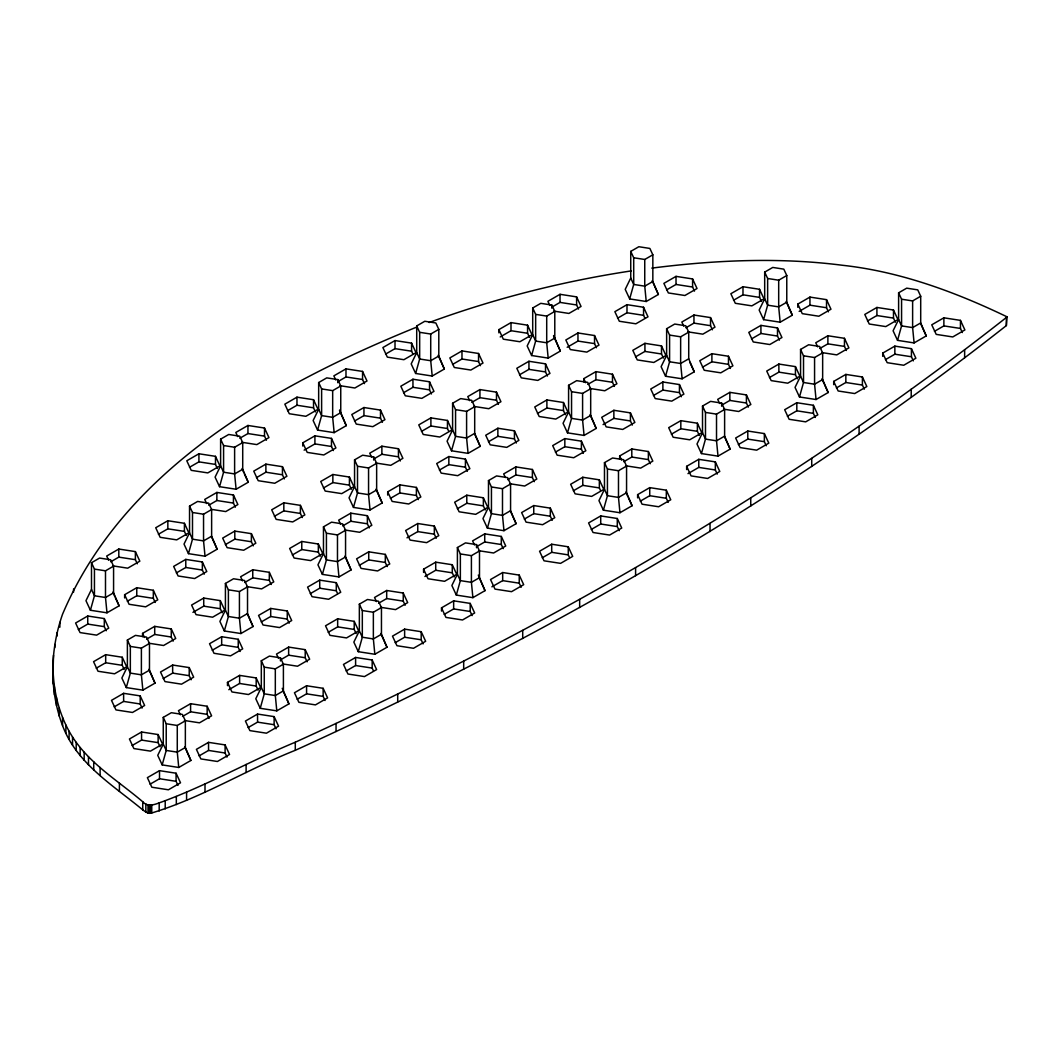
<?xml version="1.0" encoding="UTF-8"?>
<svg xmlns="http://www.w3.org/2000/svg" width="1060" height="1060" viewBox="0 0 1060 1060"><rect width="100%" height="100%" fill="white"/><g stroke="black" fill="none" stroke-linecap="round" stroke-linejoin="round"><path stroke-width="1.5" d="M651.807 268.114C714.93 260.084 779.06 257.143 842.356 265.265C900.019 271.546 954.994 291.831 1007 316.808L1006.364 325.579C788.706 496.849 547.079 635.814 295.29 750.308C246.808 769.573 201.811 797.809 151.752 812.967C148.334 814.239 145.352 811.748 142.755 809.866C113.208 785.354 76.625 763.505 62.566 725.61C49.105 690.153 50.085 649.939 62.5 614.336C124.139 468.745 274.752 384.992 414.394 328.03L417.349 326.93M53 673.471L53.504 655.226M90.405 610.255L94.446 595.786L94.446 569.101L91.491 562.727L99.574 558.063L110.624 559.773L113.579 566.146L113.579 592.832L119.104 605.817L106.98 612.812L90.405 610.255L85.966 600.689L91.491 589.413L91.491 562.727M126.299 687.582L130.34 673.113L130.34 646.428L127.385 640.054L135.468 635.377L146.518 637.087L149.473 643.473L149.473 670.158L154.999 683.144L142.861 690.139L126.299 687.582L121.86 678.016L127.385 666.74L127.385 640.054M188.455 553.651L192.496 539.182L192.496 512.497L189.541 506.124L197.624 501.446L208.674 503.156L211.629 509.542L211.629 536.227L217.154 549.212L205.031 556.208L188.455 553.651L184.016 544.085L189.541 532.809L189.541 506.124M219.539 486.686L223.581 472.217L223.581 445.531L220.612 439.158L228.708 434.481L239.745 436.19L242.714 442.576L242.714 469.262L248.239 482.247L236.102 489.243L219.539 486.686L215.087 477.119L220.612 465.843L220.612 439.158M162.18 764.909L166.221 750.44L166.221 723.755L163.266 717.381L171.349 712.704L182.399 714.413L185.354 720.8L185.354 747.486L190.88 760.471L178.756 767.466L162.18 764.909L157.741 755.343L163.266 744.067L163.266 717.381M224.336 630.978L228.39 616.509L228.39 589.824L225.422 583.45L233.518 578.773L244.555 580.482L247.523 586.869L247.523 613.554L253.035 626.539L240.911 633.535L224.336 630.978L219.897 621.412L225.422 610.136L225.422 583.45M317.576 430.082L321.617 415.613L321.617 388.927L318.662 382.554L326.745 377.877L337.796 379.586L340.75 385.973L340.75 412.658L346.275 425.643L334.152 432.639L317.576 430.082L313.137 420.515L318.662 409.24L318.662 382.554M260.23 708.305L264.271 693.836L264.271 667.151L261.316 660.777L269.399 656.1L280.45 657.809L283.404 664.196L283.404 690.881L288.93 703.866L276.793 710.862L260.23 708.305L255.791 698.739L261.316 687.463L261.316 660.777M322.386 574.374L326.427 559.905L326.427 533.22L323.472 526.846L331.555 522.169L342.605 523.879L345.56 530.252L345.56 556.95L351.085 569.922L338.962 576.932L322.386 574.374L317.947 564.808L323.472 553.532L323.472 526.846M353.47 507.409L357.511 492.94L357.511 466.254L354.557 459.868L362.639 455.204L373.69 456.913L376.644 463.286L376.644 489.972L382.17 502.957L370.033 509.966L353.47 507.409L349.031 497.842L354.557 486.567L354.557 459.868M415.626 373.464L419.667 359.009L419.667 332.323L416.712 325.937L424.795 321.273L435.845 322.982L438.8 329.355L438.8 356.041L444.325 369.026L432.202 376.035L415.626 373.464L411.187 363.898L416.712 352.622L416.712 325.937M358.28 651.688L362.321 637.232L362.321 610.547L359.353 604.16L367.449 599.496L378.486 601.206L381.454 607.579L381.454 634.264L386.979 647.249L374.842 654.258L358.28 651.688L353.841 642.121L359.353 630.846L359.353 604.16M451.507 450.792L455.561 436.336L455.561 409.65L452.593 403.264L460.689 398.6L471.726 400.309L474.694 406.682L474.694 433.368L480.207 446.353L468.083 453.362L451.507 450.792L447.068 441.225L452.593 429.949L452.593 403.264M456.317 595.084L460.358 580.628L460.358 553.943L457.403 547.556L465.486 542.892L476.536 544.601L479.491 550.975L479.491 577.66L485.016 590.645L472.892 597.654L456.317 595.084L451.878 585.517L457.403 574.242L457.403 547.556M531.616 355.524L535.658 341.068L535.658 314.383L532.703 307.996L540.785 303.332L551.836 305.041L554.791 311.415L554.791 338.1L560.316 351.085L548.179 358.094L531.616 355.524L527.178 345.958L532.703 334.682L532.703 307.996M487.401 528.118L491.442 513.663L491.442 486.977L488.488 480.591L496.57 475.927L507.621 477.636L510.575 484.009L510.575 510.695L516.101 523.68L503.964 530.689L487.401 528.118L482.962 518.552L488.488 507.276L488.488 480.591M567.497 432.851L571.552 418.382L571.552 391.697L568.584 385.323L576.667 380.659L587.717 382.368L590.685 388.742L590.685 415.427L596.197 428.412L584.073 435.421L567.497 432.851L563.059 423.284L568.584 412.009L568.584 385.323M629.667 298.92L633.708 284.451L633.708 257.765L630.74 251.392L638.835 246.728L649.873 248.438L652.841 254.811L652.841 281.496L658.366 294.481L646.229 301.49L629.667 298.92L625.215 289.353L630.74 278.078L630.74 251.392M603.392 510.178L607.433 495.709L607.433 469.024L604.478 462.65L612.561 457.986L623.611 459.695L626.566 466.069L626.566 492.754L632.091 505.739L619.954 512.735L603.392 510.178L598.953 500.611L604.478 489.336L604.478 462.65M665.548 376.247L669.589 361.778L669.589 335.092L666.634 328.719L674.716 324.055L685.767 325.764L688.722 332.138L688.722 358.823L694.247 371.808L682.123 378.804L665.548 376.247L661.109 366.68L666.634 355.405L666.634 328.719M701.442 453.574L705.483 439.105L705.483 412.419L702.515 406.046L710.611 401.369L721.648 403.078L724.616 409.465L724.616 436.15L730.141 449.135L718.004 456.131L701.442 453.574L696.99 444.007L702.515 432.732L702.515 406.046M763.597 319.643L767.639 305.174L767.639 278.488L764.684 272.115L772.767 267.438L783.817 269.147L786.772 275.534L786.772 302.219L792.297 315.204L780.16 322.2L763.597 319.643L759.159 310.077L764.684 298.801L764.684 272.115M799.478 396.97L803.52 382.501L803.52 355.816L800.565 349.442L808.647 344.765L819.698 346.474L822.653 352.861L822.653 379.546L828.178 392.531L816.054 399.527L799.478 396.97L795.04 387.404L800.565 376.128L800.565 349.442M897.529 340.353L901.57 325.897L901.57 299.212L898.615 292.825L906.697 288.161L917.748 289.87L920.703 296.243L920.703 322.929L926.228 335.914L914.091 342.923L897.529 340.353L893.09 330.786L898.615 319.51L898.615 292.825M53 665.375C52.987 690.365 59.068 715.792 72.544 737.018C90.034 764.18 118.667 781.22 142.755 801.771C147.194 807.018 153.753 804.938 159.185 802.897C205.958 786.03 249.405 761.252 295.29 742.225C547.079 627.719 788.706 488.766 1006.364 317.496L1007 316.808M198.922 453.773L186.785 460.782L191.224 470.349L207.8 472.906L219.923 465.897L215.485 456.33L198.922 453.773L198.922 461.855L189.488 467.301M241.76 442.272L256.825 444.604L268.948 437.594L264.51 428.028L247.947 425.471L235.81 432.467L237.718 436.574M296.972 397.169L284.835 404.165L289.274 413.731L305.85 416.302L317.974 409.292L313.535 399.726L296.972 397.169L296.972 405.251L287.538 410.697M339.809 385.668L354.875 388L366.999 380.99L362.56 371.424L345.984 368.867L333.86 375.863L335.768 379.97M395.009 340.565L382.885 347.561L387.324 357.127L403.886 359.698L416.024 352.688L411.585 343.122L395.009 340.565L395.009 348.647L385.575 354.093M239.852 438.231L247.947 433.553L264.51 436.124L266.418 440.218M337.901 381.613L345.984 376.949L362.56 379.507L364.468 383.614M223.581 445.531L234.618 447.24L242.714 442.576M321.617 388.927L332.668 390.636L340.75 385.973M419.667 332.323L430.718 334.032L438.8 329.355M242.714 469.262L234.618 473.926L223.581 472.217L220.612 465.843M438.8 356.041L430.718 360.718L419.667 359.009L416.712 352.622M112.638 565.841L127.703 568.173L139.827 561.177L135.388 551.611L118.813 549.04L106.689 556.049L108.597 560.144M167.838 520.738L155.714 527.747L160.153 537.314L176.715 539.871L188.852 532.862L184.413 523.295L167.838 520.738L167.838 528.821L158.404 534.267M212.185 509.476L225.74 511.569L237.877 504.56L233.439 494.993L216.863 492.436L204.739 499.432L206.634 503.54M265.888 464.134L253.751 471.13L258.203 480.697L274.765 483.267L286.902 476.258L282.45 466.692L265.888 464.134L265.888 472.217L256.454 477.662M302.776 442.828L314.913 435.832L331.475 438.389L335.914 447.956L323.79 454.965L307.214 452.395L302.776 442.828L302.776 446.061M363.938 407.53L351.801 414.526L356.24 424.093L372.815 426.663L384.939 419.654L380.5 410.087L363.938 407.53L363.938 415.613L354.504 421.058M412.95 379.228L400.826 386.224L405.264 395.791L421.84 398.361L433.964 391.352L429.525 381.785L412.95 379.228L412.95 387.311L403.516 392.757M461.975 350.913L449.851 357.922L454.289 367.489L470.852 370.046L482.989 363.05L478.55 353.483L461.975 350.913L461.975 359.009L452.541 364.454M498.876 329.62L511 322.611L527.575 325.181L532.014 334.748L519.877 341.744L503.315 339.187L498.876 329.62L498.876 332.853M553.837 311.11L568.902 313.442L581.039 306.446L576.6 296.88L560.024 294.309L547.901 301.318L549.795 305.412M110.73 561.8L118.813 557.123L135.388 559.693L137.297 563.788M208.78 505.196L216.863 500.519L233.439 503.089L235.333 507.183M304.127 450.142L314.913 443.915L331.475 446.485L333.383 450.579M500.214 336.934L511 330.707L527.575 333.264L529.47 337.371M551.942 307.069L560.024 302.405L576.6 304.962L578.495 309.07M94.446 569.101L105.496 570.81L113.579 566.146M192.496 512.497L203.547 514.206L211.629 509.542M535.658 314.383L546.708 316.079L554.791 311.415M633.708 257.765L644.745 259.475L652.841 254.811M113.579 592.832L105.496 597.495L94.446 595.786L91.491 589.413M211.629 536.227L203.547 540.892L192.496 539.182L189.541 532.809M652.841 281.496L644.745 286.16L633.708 284.451L630.74 278.078M87.742 616.006L75.605 623.015L80.043 632.582L96.619 635.139L108.743 628.143L104.304 618.576L87.742 616.006L87.742 624.088L78.308 629.547M124.629 594.713L136.767 587.704L153.329 590.274L157.768 599.841L145.644 606.837L129.068 604.279L124.629 594.713L124.629 597.946M185.778 559.402L173.654 566.411L178.093 575.977L194.669 578.535L206.793 571.525L202.354 561.959L185.778 559.402L185.778 567.484L176.344 572.93M234.803 531.1L222.679 538.096L227.118 547.662L243.681 550.233L255.818 543.224L251.379 533.657L234.803 531.1L234.803 539.182L225.369 544.628M283.828 502.798L271.704 509.794L276.143 519.36L292.706 521.931L304.843 514.922L300.404 505.355L283.828 502.798L283.828 510.88L274.394 516.326M332.853 474.496L320.729 481.492L325.168 491.058L341.731 493.629L353.868 486.619L349.429 477.053L332.853 474.496L332.853 482.578L323.419 488.024M375.691 462.995L390.756 465.327L402.893 458.317L398.441 448.751L381.878 446.194L369.741 453.19L371.649 457.297M430.903 417.892L418.766 424.888L423.205 434.454L439.781 437.025L451.904 430.016L447.466 420.449L430.903 417.892L430.903 425.974L421.469 431.42M473.74 406.391L488.806 408.709L500.929 401.714L496.491 392.147L479.928 389.576L467.791 396.586L469.699 400.68M528.94 361.275L516.816 368.284L521.255 377.85L537.831 380.408L549.954 373.411L545.516 363.845L528.94 361.275L528.94 369.37L519.506 374.816M577.965 332.973L565.841 339.982L570.28 349.548L586.842 352.106L598.98 345.109L594.541 335.543L577.965 332.973L577.965 341.068L567.179 347.283M626.99 304.671L614.866 311.68L619.305 321.246L635.867 323.803L648.005 316.808L643.566 307.241L626.99 304.671L626.99 312.753L617.556 318.212M676.015 276.368L663.878 283.378L668.33 292.944L684.892 295.502L697.029 288.505L692.591 278.939L676.015 276.368L676.015 284.451L666.581 289.897M127.332 601.232L136.767 595.786L153.329 598.357L155.237 602.451M373.796 458.94L381.878 454.276L398.441 456.833L400.349 460.941M471.833 402.336L479.928 397.672L496.491 400.229L498.399 404.337M357.511 466.254L368.562 467.964L376.644 463.286M455.561 409.65L466.599 411.359L474.694 406.682M376.644 489.972L368.562 494.649L357.511 492.94L354.557 486.567M474.694 433.368L466.599 438.045L455.561 436.336L452.593 429.949M105.682 654.669L93.558 661.678L97.997 671.245L114.559 673.802L126.697 666.806L122.258 657.24L105.682 654.669L105.682 662.752L96.248 668.197M142.57 636.609L142.57 633.376L154.707 626.367L171.269 628.924L175.721 638.491L163.584 645.5L148.519 643.168M203.732 598.065L191.595 605.061L196.034 614.628L212.609 617.198L224.733 610.189L220.294 600.622L203.732 598.065L203.732 606.148L192.946 612.375M246.569 586.564L261.635 588.896L273.758 581.887L269.32 572.32L252.757 569.763L240.62 576.759L242.528 580.867M301.769 541.461L289.645 548.457L294.084 558.024L310.659 560.594L322.783 553.585L318.344 544.019L301.769 541.461L301.769 549.544L292.335 554.99M344.619 529.96L359.671 532.292L371.808 525.283L367.369 515.716L350.794 513.159L338.67 520.155L340.565 524.263M387.695 491.853L399.819 484.857L416.394 487.414L420.833 496.981L408.696 503.99L392.134 501.42L387.695 491.853L387.695 495.086M448.844 456.542L436.707 463.551L441.159 473.118L457.721 475.675L469.858 468.679L465.419 459.113L448.844 456.542L448.844 464.638L439.41 470.083M497.869 428.24L485.732 435.249L490.171 444.816L506.746 447.373L518.87 440.377L514.431 430.81L497.869 428.24L497.869 436.336L488.435 441.781M546.894 399.938L534.757 406.947L539.195 416.514L555.771 419.071L567.895 412.075L563.456 402.508L546.894 399.938L546.894 408.034L537.46 413.479M583.782 381.878L583.782 378.645L595.905 371.636L612.481 374.207L616.92 383.773L604.796 390.769L589.731 388.437M644.93 343.334L632.807 350.343L637.245 359.91L653.821 362.467L665.945 355.471L661.506 345.904L644.93 343.334L644.93 351.417L635.496 356.875M687.768 331.833L702.833 334.165L714.97 327.169L710.531 317.589L693.956 315.032L681.832 322.041L683.726 326.135M742.981 286.73L730.857 293.726L735.296 303.293L751.858 305.863L763.995 298.854L759.556 289.287L742.981 286.73L742.981 294.812L733.547 300.258M146.624 639.127L154.707 634.45L171.269 637.02L173.177 641.115M244.661 582.523L252.757 577.846L269.32 580.416L271.227 584.51M342.711 525.906L350.794 521.242L367.369 523.799L369.264 527.907M390.385 498.385L399.819 492.94L416.394 495.497L418.289 499.604M587.823 384.396L595.905 379.732L612.481 382.289L614.389 386.383M685.873 327.792L693.956 323.115L710.531 325.685L712.426 329.779M130.34 646.428L141.391 648.137L149.473 643.473M228.39 589.824L239.427 591.533L247.523 586.869M326.427 533.22L337.477 534.929L345.56 530.252M571.552 391.697L582.589 393.406L590.685 388.742M669.589 335.092L680.639 336.802L688.722 332.138M767.639 278.488L778.689 280.198L786.772 275.534M149.473 670.158L141.391 674.822L130.34 673.113L127.385 666.74M247.523 613.554L239.427 618.218L228.39 616.509L225.422 610.136M345.56 556.95L337.477 561.615L326.427 559.905L323.472 553.532M590.685 415.427L582.589 420.091L571.552 418.382L568.584 412.009M688.722 358.823L680.639 363.487L669.589 361.778L666.634 355.405M786.772 302.219L778.689 306.883L767.639 305.174L764.684 298.801M123.622 693.333L111.499 700.342L115.938 709.908L132.5 712.466L144.637 705.47L140.198 695.89L123.622 693.333L123.622 701.415L114.189 706.861M172.648 665.031L160.524 672.027L164.963 681.593L181.525 684.164L193.662 677.154L189.223 667.588L172.648 665.031L172.648 673.113L163.214 678.559M221.673 636.729L209.535 643.725L213.987 653.291L230.55 655.862L242.687 648.852L238.248 639.286L221.673 636.729L221.673 644.811L212.238 650.257M270.697 608.427L258.56 615.423L262.999 624.989L279.575 627.56L291.699 620.55L287.26 610.984L270.697 608.427L270.697 616.509L261.264 621.955M319.723 580.125L307.585 587.121L312.024 596.687L328.6 599.258L340.724 592.249L336.285 582.682L319.723 580.125L319.723 588.207L310.288 593.653M368.734 551.823L356.61 558.819L361.049 568.385L377.625 570.956L389.749 563.947L385.31 554.38L368.734 551.823L368.734 559.905L359.3 565.351M417.759 523.521L405.635 530.517L410.074 540.083L426.65 542.654L438.774 535.644L434.335 526.078L417.759 523.521L417.759 531.603L406.987 537.831M466.784 495.205L454.66 502.215L459.099 511.781L475.662 514.338L487.799 507.342L483.36 497.776L466.784 495.205L466.784 503.301L457.35 508.747M509.621 483.704L524.687 486.036L536.824 479.041L532.385 469.474L515.809 466.903L503.685 473.913L505.342 477.503M564.834 438.601L552.697 445.611L557.136 455.177L573.712 457.734L585.849 450.738L581.397 441.172L564.834 438.601L564.834 446.697L555.4 452.143M613.859 410.3L601.722 417.309L606.161 426.875L622.737 429.433L634.861 422.436L630.422 412.87L613.859 410.3L613.859 418.382L603.074 424.609M662.884 381.998L650.747 389.007L655.186 398.573L671.762 401.13L683.885 394.134L679.447 384.568L662.884 381.998L662.884 390.08L653.45 395.526M711.896 353.695L699.772 360.705L704.211 370.271L720.787 372.828L732.91 365.819L728.472 356.253L711.896 353.695L711.896 361.778L702.462 367.224M760.921 325.394L748.797 332.389L753.236 341.956L769.798 344.526L781.935 337.517L777.497 327.951L760.921 325.394L760.921 333.476L751.487 338.922M797.822 304.087L809.946 297.091L826.522 299.649L830.96 309.215L818.823 316.224L802.261 313.654L797.822 304.087L797.822 307.32M507.727 479.663L515.809 474.999L532.385 477.557L534.28 481.664M799.16 311.401L809.946 305.174L826.522 307.744L828.417 311.839M491.442 486.977L502.493 488.686L510.575 484.009M510.575 510.695L502.493 515.372L491.442 513.663L488.488 507.276M141.563 731.996L129.439 739.005L133.878 748.572L150.454 751.129L162.577 744.12L158.139 734.553L141.563 731.996L141.563 740.079L132.129 745.524M184.413 720.495L199.479 722.827L211.602 715.818L207.164 706.251L190.588 703.694L178.464 710.69L180.359 714.798M227.489 682.388L239.613 675.392L256.189 677.95L260.627 687.516L248.49 694.525L231.928 691.955L227.489 682.388L227.489 685.621M282.45 663.891L297.515 666.223L309.652 659.214L305.214 649.648L288.638 647.09L276.514 654.086L278.409 658.194M337.663 618.788L325.526 625.784L329.965 635.351L346.541 637.921L358.677 630.912L354.225 621.346L337.663 618.788L337.663 626.871L328.229 632.317M380.5 607.287L395.565 609.619L407.689 602.61L403.25 593.043L386.688 590.486L374.551 597.482L376.459 601.59M423.576 569.18L435.713 562.171L452.275 564.741L456.714 574.308L444.591 581.304L428.015 578.747L423.576 569.18L423.576 572.413M478.55 550.683L493.615 553.002L505.739 546.006L501.3 536.439L484.725 533.869L472.601 540.878L474.509 544.972M533.75 505.567L521.626 512.576L526.065 522.143L542.627 524.7L554.764 517.704L550.325 508.137L533.75 505.567L533.75 513.663L524.316 519.108M582.775 477.265L570.651 484.274L575.09 493.841L591.652 496.398L603.789 489.402L599.35 479.835L582.775 477.265L582.775 485.361L573.341 490.807M619.663 459.205L619.663 455.972L631.8 448.963L648.375 451.533L652.814 461.1L640.677 468.096L625.612 465.764M680.825 420.661L668.688 427.67L673.126 437.237L689.702 439.794L701.826 432.785L697.387 423.218L680.825 420.661L680.825 428.743L671.391 434.189M723.662 409.16L738.727 411.492L750.851 404.483L746.412 394.916L729.85 392.359L717.713 399.355L719.621 403.462M778.875 364.057L766.738 371.053L771.176 380.619L787.752 383.19L799.876 376.181L795.437 366.614L778.875 364.057L778.875 372.139L769.428 377.585M821.712 352.556L836.777 354.888L848.901 347.879L844.462 338.312L827.887 335.755L815.763 342.751L817.658 346.858M876.912 307.453L864.788 314.449L869.226 324.015L885.789 326.586L897.926 319.577L893.487 310.01L876.912 307.453L876.912 315.535L867.478 320.981M182.506 716.454L190.588 711.777L207.164 714.347L209.072 718.442M228.827 689.702L239.613 683.475L256.189 686.045L258.084 690.139M280.555 659.837L288.638 655.173L305.214 657.743L307.108 661.837M378.592 603.233L386.688 598.569L403.25 601.126L405.158 605.233M424.927 576.494L435.713 570.267L452.275 572.824L454.183 576.932M476.642 546.629L484.725 541.965L501.3 544.522L503.208 548.63M623.717 461.723L631.8 457.046L648.375 459.616L650.27 463.71M721.754 405.119L729.85 400.442L746.412 403.012L748.32 407.106M819.804 348.501L827.887 343.837L844.462 346.408L846.37 350.502M166.221 723.755L177.272 725.464L185.354 720.8M264.271 667.151L275.322 668.86L283.404 664.196M362.321 610.547L373.358 612.256L381.454 607.579M460.358 553.943L471.408 555.652L479.491 550.975M607.433 469.024L618.483 470.733L626.566 466.069M705.483 412.419L716.52 414.129L724.616 409.465M803.52 355.816L814.57 357.525L822.653 352.861M901.57 299.212L912.62 300.921L920.703 296.243M185.354 747.486L177.272 752.149L166.221 750.44L163.266 744.067M381.454 634.264L373.358 638.942L362.321 637.232L359.353 630.846M626.566 492.754L618.483 497.418L607.433 495.709L604.478 489.336M724.616 436.15L716.52 440.814L705.483 439.105L702.515 432.732M822.653 379.546L814.57 384.21L803.52 382.501L800.565 376.128M920.703 322.929L912.62 327.606L901.57 325.897L898.615 319.51M159.517 770.66L147.38 777.656L151.819 787.222L168.394 789.793L180.518 782.783L176.079 773.217L159.517 770.66L159.517 778.742L150.083 784.188M208.542 742.358L196.405 749.354L200.844 758.92L217.419 761.491L229.543 754.481L225.104 744.915L208.542 742.358L208.542 750.44L199.108 755.886M257.553 714.056L245.43 721.052L249.869 730.618L266.444 733.189L278.568 726.179L274.129 716.613L257.553 714.056L257.553 722.138L248.119 727.584M306.578 685.754L294.455 692.75L298.894 702.316L315.456 704.887L327.593 697.878L323.154 688.311L306.578 685.754L306.578 693.836L297.144 699.282M355.603 657.452L343.48 664.448L347.918 674.014L364.481 676.585L376.618 669.575L372.179 660.009L355.603 657.452L355.603 665.534L346.169 670.98M404.628 629.136L392.492 636.146L396.943 645.712L413.506 648.283L425.643 641.274L421.204 631.707L404.628 629.136L404.628 637.232L395.194 642.678M441.517 607.844L453.653 600.834L470.216 603.405L474.655 612.971L462.531 619.967L445.955 617.41L441.517 607.844L441.517 611.077M502.678 572.533L490.542 579.542L494.98 589.108L511.556 591.665L523.68 584.669L519.241 575.103L502.678 572.533L502.678 580.628L491.893 586.842M551.703 544.231L539.567 551.24L544.005 560.806L560.581 563.364L572.705 556.367L568.266 546.801L551.703 544.231L551.703 552.326L542.256 557.772M600.715 515.928L588.591 522.938L593.03 532.504L609.606 535.062L621.73 528.066L617.291 518.499L600.715 515.928L600.715 524.011L591.281 529.47M637.616 494.636L649.74 487.626L666.316 490.197L670.755 499.763L658.618 506.759L642.055 504.202L637.616 494.636L637.616 497.869M686.642 466.334L698.765 459.325L715.341 461.882L719.78 471.448L707.643 478.458L691.08 475.9L686.642 466.334L686.642 469.567M747.79 431.022L735.653 438.018L740.105 447.585L756.668 450.156L768.805 443.146L764.353 433.58L747.79 431.022L747.79 439.105L738.356 444.551M796.815 402.72L784.678 409.716L789.117 419.283L805.693 421.853L817.817 414.844L813.378 405.278L796.815 402.72L796.815 410.803L787.381 416.249M833.703 381.415L845.84 374.418L862.403 376.976L866.841 386.542L854.718 393.551L838.142 390.981L833.703 381.415L833.703 384.647M882.728 353.113L894.852 346.117L911.428 348.674L915.866 358.24L903.743 365.25L887.167 362.679L882.728 353.113L882.728 356.345M943.877 317.815L931.753 324.81L936.192 334.377L952.754 336.947L964.891 329.938L960.453 320.372L943.877 317.815L943.877 325.897L934.443 331.343M444.219 614.376L453.653 608.93L470.216 611.487L472.124 615.595M640.306 501.155L649.74 495.709L666.316 498.279L668.211 502.374M687.98 473.634L698.765 467.407L715.341 469.977L717.236 474.072M836.406 387.947L845.84 382.501L862.403 385.058L864.311 389.166M885.418 359.645L894.852 354.199L911.428 356.756L913.336 360.864M429.181 322.518C494.569 298.575 562.436 281.337 631.283 270.896M676.015 284.451L692.591 287.022L694.486 291.116M742.981 294.812L759.556 297.383L761.451 301.477M876.912 315.535L893.487 318.093L895.382 322.2M943.877 325.897L960.453 328.454L962.347 332.562M626.99 312.753L643.566 315.323L644.825 318.053M760.921 333.476L777.497 336.046L779.392 340.141M577.965 341.068L594.541 343.625L596.435 347.72M644.93 351.417L661.506 353.987L663.414 358.081M711.896 361.778L728.472 364.349L730.38 368.443M778.875 372.139L795.437 374.71L797.345 378.804M395.009 348.647L411.585 351.204L412.857 353.947M461.975 359.009L478.55 361.566L480.445 365.673M528.94 369.37L545.516 371.927L547.424 376.035M662.884 390.08L679.447 392.65L681.355 396.745M796.815 410.803L813.378 413.374L815.286 417.468M412.95 387.311L429.525 389.868L431.433 393.975M546.894 408.034L563.456 410.591L565.364 414.699M613.859 418.382L630.422 420.952L632.33 425.047M680.825 428.743L697.387 431.314L699.295 435.408M747.79 439.105L764.353 441.675L766.261 445.77M296.972 405.251L313.535 407.822L315.443 411.916M363.938 415.613L380.5 418.17L382.408 422.277M430.903 425.974L447.466 428.531L448.738 431.274M497.869 436.336L514.431 438.893L516.339 443M564.834 446.697L581.397 449.255L583.305 453.349M448.844 464.638L465.419 467.195L467.314 471.302M582.775 485.361L599.35 487.918L600.609 490.647M198.922 461.855L215.485 464.426L217.393 468.52M265.888 472.217L282.45 474.787L284.358 478.882M332.853 482.578L349.429 485.135L351.324 489.243M466.784 503.301L483.36 505.858L485.255 509.966M533.75 513.663L550.325 516.22L552.22 520.314M600.715 524.011L617.291 526.582L619.199 530.676M283.828 510.88L300.404 513.451L302.299 517.545M417.759 531.603L434.335 534.16L436.243 538.268M551.703 552.326L568.266 554.883L569.538 557.613M167.838 528.821L184.413 531.391L186.308 535.486M234.803 539.182L251.379 541.753L253.274 545.847M301.769 549.544L318.344 552.114L320.252 556.208M368.734 559.905L385.31 562.462L387.218 566.57M502.678 580.628L519.241 583.185L521.149 587.293M185.778 567.484L202.354 570.055L204.262 574.149M319.723 588.207L336.285 590.764L337.557 593.507M203.732 606.148L220.294 608.718L222.202 612.812M270.697 616.509L287.26 619.08L289.168 623.174M337.663 626.871L354.225 629.428L356.133 633.535M404.628 637.232L421.204 639.789L423.099 643.897M87.742 624.088L104.304 626.659L106.212 630.753M221.673 644.811L238.248 647.382L240.143 651.476M355.603 665.534L372.179 668.091L373.438 670.834M105.682 662.752L122.258 665.322L124.153 669.417M172.648 673.113L189.223 675.684L191.118 679.778M306.578 693.836L323.154 696.394L325.049 700.501M123.622 701.415L140.198 703.986L142.093 708.08M257.553 722.138L274.129 724.709L276.037 728.803M141.563 740.079L158.139 742.649L160.047 746.744M208.542 750.44L225.104 753.011L227.012 757.105M159.517 778.742L176.079 781.313L177.987 785.407M926.228 335.914L920.637 323.552M792.297 315.204L786.122 301.438M824.375 384.329L828.178 392.531M658.366 294.481L652.192 280.714M689.808 362.242L694.247 371.808M730.141 449.135L724.537 436.773M583.782 378.645L585.69 382.74M619.663 455.972L621.571 460.067M553.611 335.556L554.791 338.1L546.708 342.777L535.658 341.068L532.703 334.682M560.316 351.085L553.558 335.927M596.197 428.412L590.036 414.645M628.288 497.537L632.091 505.739M444.325 369.026L438.151 355.272M480.207 446.353L474.615 433.99M516.101 523.68L510.509 511.317M478.312 575.116L479.491 577.66L471.408 582.337L460.358 580.628L457.403 574.242M485.016 590.645L478.842 576.879M339.571 410.101L340.75 412.658L332.668 417.322L321.617 415.613L318.662 409.24M346.275 425.643L339.531 410.472M382.17 502.957L375.995 489.203M351.085 569.922L344.911 556.169M386.979 647.249L380.805 633.496M244.423 474.045L248.239 482.247M282.225 688.324L283.404 690.881L275.322 695.546L264.271 693.836L261.316 687.463M217.154 549.212L211.563 536.85M253.035 626.539L247.444 614.164M288.93 703.866L282.755 690.1M142.57 633.376L144.478 637.471M115.301 597.615L119.104 605.817M154.999 683.144L148.824 669.377M190.88 760.471L184.705 746.704M822.003 378.764L823.739 382.965M625.917 491.973L627.652 496.173M242.064 468.48L243.8 472.68M112.93 592.05L114.666 596.25M914.091 342.923L912.62 327.606L912.62 300.921M816.054 399.527L814.57 384.21L814.57 357.525M780.16 322.2L778.689 306.883L778.689 280.198M718.004 456.131L716.52 440.814L716.52 414.129M682.123 378.804L680.639 363.487L680.639 336.802M646.229 301.49L644.745 286.16L644.745 259.475M619.954 512.735L618.483 497.418L618.483 470.733M584.073 435.421L582.589 420.091L582.589 393.406M548.179 358.094L546.708 342.777L546.708 316.079M503.964 530.689L502.493 515.372L502.493 488.686M468.083 453.362L466.599 438.045L466.599 411.359M472.892 597.654L471.408 582.337L471.408 555.652M432.202 376.035L430.718 360.718L430.718 334.032M370.033 509.966L368.562 494.649L368.562 467.964M374.842 654.258L373.358 638.942L373.358 612.256M334.152 432.639L332.668 417.322L332.668 390.636M338.962 576.932L337.477 561.615L337.477 534.929M276.793 710.862L275.322 695.546L275.322 668.86M236.102 489.243L234.618 473.926L234.618 447.24M240.911 633.535L239.427 618.218L239.427 591.533M205.031 556.208L203.547 540.892L203.547 514.206M178.756 767.466L177.272 752.149L177.272 725.464M142.861 690.139L141.391 674.822L141.391 648.137M106.98 612.812L105.496 597.495L105.496 570.81M1006.364 317.496L1006.364 325.579M964.64 349.72L964.64 357.803M960.453 320.372L960.453 328.454M911.428 348.674L911.428 356.756M911.216 389.152L911.216 397.235M894.852 346.117L894.852 354.199M893.487 310.01L893.487 318.093M862.403 376.976L862.403 385.058M859.103 426.147L859.103 434.229M845.84 374.418L845.84 382.501M844.462 338.312L844.462 346.408M827.887 335.755L827.887 343.837M826.522 299.649L826.522 307.744M813.378 405.278L813.378 413.374M811.721 458.423L811.721 466.506M809.946 297.091L809.946 305.174M795.437 366.614L795.437 374.71M777.497 327.951L777.497 336.046M764.353 433.58L764.353 441.675M759.556 289.287L759.556 297.383M750.745 497.908L750.745 506.004M746.412 394.916L746.412 403.012M729.85 392.359L729.85 400.442M728.472 356.253L728.472 364.349M721.648 403.078L721.648 406.218M715.341 461.882L715.341 469.977M710.531 317.589L710.531 325.685M710.041 523.441L710.041 531.537M698.765 459.325L698.765 467.407M697.387 423.218L697.387 431.314M693.956 315.032L693.956 323.115M692.591 278.939L692.591 287.022M679.447 384.568L679.447 392.65M666.316 490.197L666.316 498.279M661.506 345.904L661.506 353.987M649.74 487.626L649.74 495.709M648.375 451.533L648.375 459.616M643.566 307.241L643.566 315.323M635.602 567.63L635.602 575.712M631.8 448.963L631.8 457.046M630.422 412.87L630.422 420.952M617.291 518.499L617.291 526.582M612.481 374.207L612.481 382.289M599.35 479.835L599.35 487.918M595.905 371.636L595.905 379.732M594.541 335.543L594.541 343.625M581.397 441.172L581.397 449.255M579.661 599.43L579.661 607.526M576.6 296.88L576.6 304.962M568.266 546.801L568.266 554.883M563.456 402.508L563.456 410.591M560.024 294.309L560.024 302.405M551.836 305.041L551.836 308.182M550.325 508.137L550.325 516.22M545.516 363.845L545.516 371.927M532.385 469.474L532.385 477.557M527.575 325.181L527.575 333.264M522.712 630.408L522.712 638.491M519.241 575.103L519.241 583.185M515.809 466.903L515.809 474.999M514.431 430.81L514.431 438.893M511 322.611L511 330.707M501.3 536.439L501.3 544.522M496.491 392.147L496.491 400.229M484.725 533.869L484.725 541.965M483.36 497.776L483.36 505.858M479.928 389.576L479.928 397.672M478.55 353.483L478.55 361.566M476.536 544.601L476.536 547.742M470.216 603.405L470.216 611.487M465.419 459.113L465.419 467.195M463.684 661.096L463.684 669.178M453.653 600.834L453.653 608.93M452.275 564.741L452.275 572.824M447.466 420.449L447.466 428.531M435.713 562.171L435.713 570.267M434.335 526.078L434.335 534.16M429.525 381.785L429.525 389.868M421.204 631.707L421.204 639.789M416.394 487.414L416.394 495.497M411.585 343.122L411.585 351.204M403.25 593.043L403.25 601.126M399.819 484.857L399.819 492.94M398.441 448.751L398.441 456.833M397.712 693.903L397.712 701.998M386.688 590.486L386.688 598.569M385.31 554.38L385.31 562.462M381.878 446.194L381.878 454.276M380.5 410.087L380.5 418.17M373.69 456.913L373.69 460.053M372.179 660.009L372.179 668.091M367.369 515.716L367.369 523.799M362.56 371.424L362.56 379.507M354.225 621.346L354.225 629.428M350.794 513.159L350.794 521.242M349.429 477.053L349.429 485.135M345.984 368.867L345.984 376.949M337.796 379.586L337.796 382.726M336.285 582.682L336.285 590.764M336.046 723.423L336.046 731.506M331.475 438.389L331.475 446.485M323.154 688.311L323.154 696.394M318.344 544.019L318.344 552.114M314.913 435.832L314.913 443.915M313.535 399.726L313.535 407.822M305.214 649.648L305.214 657.743M300.404 505.355L300.404 513.451M295.29 742.225L295.29 750.308M288.638 647.09L288.638 655.173M287.26 610.984L287.26 619.08M282.45 466.692L282.45 474.787M280.45 657.809L280.45 660.95M274.129 716.613L274.129 724.709M269.32 572.32L269.32 580.416M264.51 428.028L264.51 436.124M256.189 677.95L256.189 686.045M252.757 569.763L252.757 577.846M251.379 533.657L251.379 541.753M247.947 425.471L247.947 433.553M246.106 764.446L246.106 772.528M239.613 675.392L239.613 683.475M238.248 639.286L238.248 647.382M233.439 494.993L233.439 503.089M225.104 744.915L225.104 753.011M220.294 600.622L220.294 608.718M216.863 492.436L216.863 500.519M215.485 456.33L215.485 464.426M207.164 706.251L207.164 714.347M205.004 783.804L205.004 791.886M202.354 561.959L202.354 570.055M190.588 703.694L190.588 711.777M189.223 667.588L189.223 675.684M186.586 792.138L186.586 800.234M184.413 523.295L184.413 531.391M176.331 796.497L176.331 804.593M176.079 773.217L176.079 781.313M171.269 628.924L171.269 637.02M165.214 800.843L165.214 808.926M159.185 802.897L159.185 810.993M158.139 734.553L158.139 742.649M154.707 626.367L154.707 634.45M153.329 590.274L153.329 598.357M151.752 804.885L151.752 812.967M150.626 805.083L150.626 813.166M149.645 805.189L149.645 813.272M148.519 805.163L148.519 813.245M148.241 805.096L148.241 813.179M145.843 803.904L145.843 811.987M142.755 801.771L142.755 809.866M140.198 695.89L140.198 703.986M136.767 587.704L136.767 595.786M135.388 551.611L135.388 559.693M122.258 657.24L122.258 665.322M119.409 783.3L119.409 791.396M118.813 549.04L118.813 557.123M104.304 618.576L104.304 626.659M100.104 767.44L100.104 775.522M93.73 761.796L93.73 769.878M88.483 756.787L88.483 764.883M84.164 752.282L84.164 760.365M80.136 747.578L80.136 755.661M76.201 742.397L76.201 750.493M73.577 588.909L73.577 592.142M72.544 737.018L72.544 745.101M69.099 731.294L69.099 739.376M65.879 725.12L65.879 733.202M62.566 717.527L62.566 725.61M59.863 622.352L59.863 627.202M59.254 708.014L59.254 716.096M57.055 632.807L57.055 636.04M56.485 697.612L56.485 705.695M54.802 644.427L54.802 647.66M54.431 686.787L54.431 694.87M53.265 675.949L53.265 684.031"/></g></svg>
